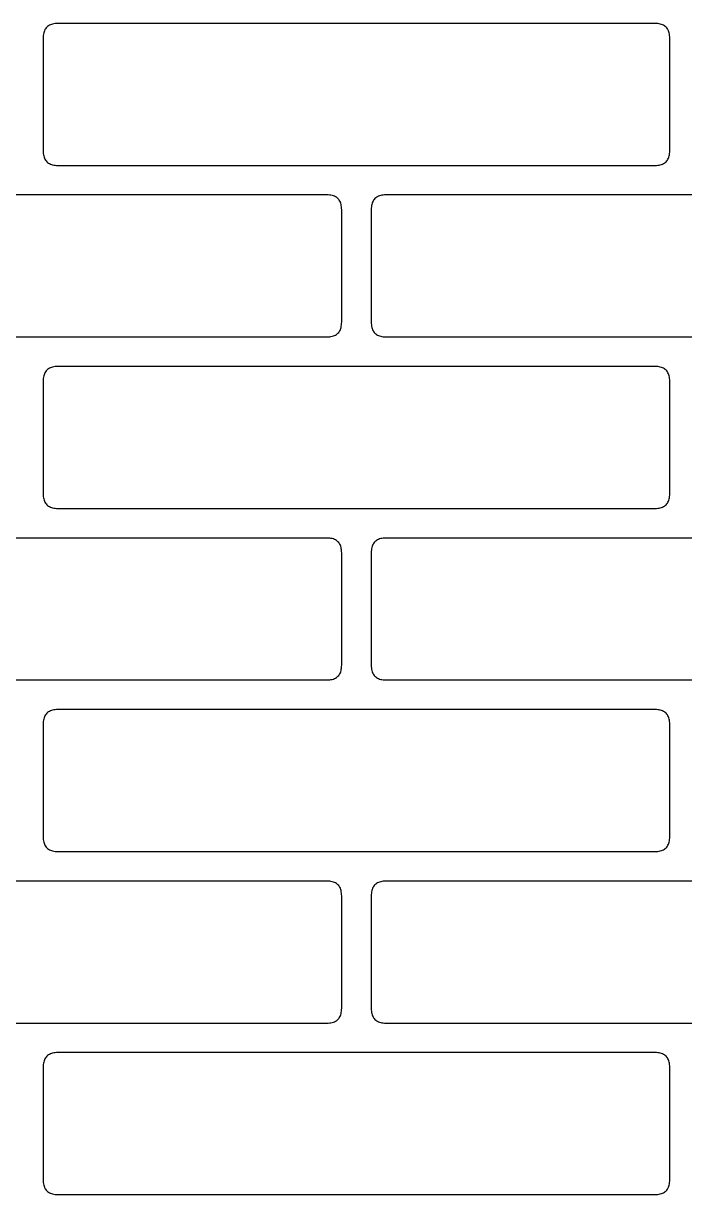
# Model space of a CAD drawing. Header units: metres. Extents: x 0 to 1210, y 0 to 744.
# Drawn here: x 437 to 660.5, y 348 to 744 of the extents above; entities that cross this region are included whole.
import ezdxf

# ---------------------------------------------------------------- set-up
doc = ezdxf.new("R2010")
doc.units = ezdxf.units.M

msp = doc.modelspace()

# ---------------------------------------------------------------- linework, layer by layer
for p, q in [((443.84, 740.8), (443.75, 740.39)), ((443.95, 741.19), (443.84, 740.8)), ((444.09, 741.55), (443.95, 741.19)), ((444.25, 741.89), (444.09, 741.55)), ((444.44, 742.2), (444.25, 741.89)), ((444.65, 742.49), (444.44, 742.2)), ((444.89, 742.75), (444.65, 742.49)), ((445.15, 742.99), (444.89, 742.75)), ((445.44, 743.2), (445.15, 742.99)), ((445.75, 743.39), (445.44, 743.2)), ((446.09, 743.55), (445.75, 743.39)), ((446.45, 743.69), (446.09, 743.55)), ((446.84, 743.8), (446.45, 743.69)), ((447.25, 743.89), (446.84, 743.8)), ((447.69, 743.95), (447.25, 743.89)), ((448.15, 743.99), (447.69, 743.95)), ((448.64, 744), (448.15, 743.99)), ((650.45, 744), (448.64, 744)), ((650.94, 743.99), (650.45, 744)), ((651.4, 743.95), (650.94, 743.99)), ((651.84, 743.89), (651.4, 743.95)), ((652.25, 743.8), (651.84, 743.89)), ((652.64, 743.69), (652.25, 743.8)), ((653, 743.55), (652.64, 743.69)), ((653.34, 743.39), (653, 743.55)), ((653.65, 743.2), (653.34, 743.39)), ((653.94, 742.99), (653.65, 743.2)), ((654.2, 742.75), (653.94, 742.99)), ((654.44, 742.49), (654.2, 742.75)), ((654.65, 742.2), (654.44, 742.49)), ((654.84, 741.89), (654.65, 742.2)), ((655, 741.55), (654.84, 741.89)), ((655.14, 741.19), (655, 741.55)), ((655.25, 740.8), (655.14, 741.19)), ((655.34, 740.39), (655.25, 740.8)), ((443.65, 739.49), (443.64, 739)), ((443.64, 739), (443.64, 701)), ((443.69, 739.95), (443.65, 739.49)), ((443.75, 740.39), (443.69, 739.95)), ((655.4, 739.95), (655.34, 740.39)), ((655.44, 739.49), (655.4, 739.95)), ((655.45, 739), (655.44, 739.49)), ((655.46, 701), (655.45, 739)), ((443.64, 701), (443.65, 700.51)), ((655.44, 700.51), (655.46, 701)), ((443.65, 700.51), (443.69, 700.05)), ((443.69, 700.05), (443.75, 699.61)), ((443.75, 699.61), (443.84, 699.2)), ((443.84, 699.2), (443.95, 698.81)), ((443.95, 698.81), (444.09, 698.45)), ((444.09, 698.45), (444.25, 698.11)), ((444.25, 698.11), (444.44, 697.8)), ((444.44, 697.8), (444.65, 697.51)), ((444.65, 697.51), (444.89, 697.25)), ((444.89, 697.25), (445.15, 697.01)), ((445.15, 697.01), (445.44, 696.8)), ((653.65, 696.8), (653.94, 697.01)), ((653.94, 697.01), (654.2, 697.25)), ((654.2, 697.25), (654.44, 697.51)), ((654.44, 697.51), (654.65, 697.8)), ((654.65, 697.8), (654.84, 698.11)), ((654.84, 698.11), (655, 698.45)), ((655, 698.45), (655.14, 698.81)), ((655.14, 698.81), (655.25, 699.2)), ((655.25, 699.2), (655.34, 699.61)), ((655.34, 699.61), (655.4, 700.05)), ((655.4, 700.05), (655.44, 700.51)), ((445.44, 696.8), (445.75, 696.61)), ((445.75, 696.61), (446.09, 696.45)), ((446.09, 696.45), (446.45, 696.31)), ((446.45, 696.31), (446.84, 696.2)), ((446.84, 696.2), (447.25, 696.11)), ((447.25, 696.11), (447.69, 696.05)), ((447.69, 696.05), (448.15, 696.01)), ((448.15, 696.01), (448.64, 696)), ((448.64, 696), (650.45, 696)), ((650.45, 696), (650.94, 696.01)), ((650.94, 696.01), (651.4, 696.05)), ((651.4, 696.05), (651.84, 696.11)), ((651.84, 696.11), (652.25, 696.2)), ((652.25, 696.2), (652.64, 696.31)), ((652.64, 696.31), (653, 696.45)), ((653, 696.45), (653.34, 696.61)), ((653.34, 696.61), (653.65, 696.8)), ((539.55, 686), (337.73, 686)), ((540.03, 685.99), (539.55, 686)), ((540.5, 685.95), (540.03, 685.99)), ((540.93, 685.89), (540.5, 685.95)), ((541.35, 685.8), (540.93, 685.89)), ((541.73, 685.69), (541.35, 685.8)), ((542.1, 685.55), (541.73, 685.69)), ((542.43, 685.39), (542.1, 685.55)), ((542.75, 685.2), (542.43, 685.39)), ((543.03, 684.99), (542.75, 685.2)), ((556.35, 685.2), (556.06, 684.99)), ((556.66, 685.39), (556.35, 685.2)), ((557, 685.55), (556.66, 685.39)), ((557.36, 685.69), (557, 685.55)), ((557.75, 685.8), (557.36, 685.69)), ((558.16, 685.89), (557.75, 685.8)), ((558.6, 685.95), (558.16, 685.89)), ((559.06, 685.99), (558.6, 685.95)), ((559.55, 686), (559.06, 685.99)), ((761.36, 686), (559.55, 686)), ((543.3, 684.75), (543.03, 684.99)), ((543.53, 684.49), (543.3, 684.75)), ((543.75, 684.2), (543.53, 684.49)), ((543.93, 683.89), (543.75, 684.2)), ((544.1, 683.55), (543.93, 683.89)), ((544.23, 683.19), (544.1, 683.55)), ((544.35, 682.8), (544.23, 683.19)), ((544.43, 682.39), (544.35, 682.8)), ((544.5, 681.95), (544.43, 682.39)), ((544.53, 681.49), (544.5, 681.95)), ((544.55, 681), (544.53, 681.49)), ((554.56, 681.49), (554.55, 681)), ((554.6, 681.95), (554.56, 681.49)), ((554.66, 682.39), (554.6, 681.95)), ((554.75, 682.8), (554.66, 682.39)), ((554.86, 683.19), (554.75, 682.8)), ((555, 683.55), (554.86, 683.19)), ((555.16, 683.89), (555, 683.55)), ((555.35, 684.2), (555.16, 683.89)), ((555.56, 684.49), (555.35, 684.2)), ((555.8, 684.75), (555.56, 684.49)), ((556.06, 684.99), (555.8, 684.75)), ((544.55, 643), (544.55, 681)), ((554.55, 681), (554.55, 643)), ((544.35, 641.2), (544.43, 641.61)), ((544.43, 641.61), (544.5, 642.05)), ((544.5, 642.05), (544.53, 642.51)), ((544.53, 642.51), (544.55, 643)), ((554.55, 643), (554.56, 642.51)), ((554.56, 642.51), (554.6, 642.05)), ((554.6, 642.05), (554.66, 641.61)), ((554.66, 641.61), (554.75, 641.2)), ((337.73, 638), (539.55, 638)), ((539.55, 638), (540.03, 638.01)), ((540.03, 638.01), (540.5, 638.05)), ((540.5, 638.05), (540.93, 638.11)), ((540.93, 638.11), (541.35, 638.2)), ((541.35, 638.2), (541.73, 638.31)), ((541.73, 638.31), (542.1, 638.45)), ((542.1, 638.45), (542.43, 638.61)), ((542.43, 638.61), (542.75, 638.8)), ((542.75, 638.8), (543.03, 639.01)), ((543.03, 639.01), (543.3, 639.25)), ((543.3, 639.25), (543.53, 639.51)), ((543.53, 639.51), (543.75, 639.8)), ((543.75, 639.8), (543.93, 640.11)), ((543.93, 640.11), (544.1, 640.45)), ((544.1, 640.45), (544.23, 640.81)), ((544.23, 640.81), (544.35, 641.2)), ((554.75, 641.2), (554.86, 640.81)), ((554.86, 640.81), (555, 640.45)), ((555, 640.45), (555.16, 640.11)), ((555.16, 640.11), (555.35, 639.8)), ((555.35, 639.8), (555.56, 639.51)), ((555.56, 639.51), (555.8, 639.25)), ((555.8, 639.25), (556.06, 639.01)), ((556.06, 639.01), (556.35, 638.8)), ((556.35, 638.8), (556.66, 638.61)), ((556.66, 638.61), (557, 638.45)), ((557, 638.45), (557.36, 638.31)), ((557.36, 638.31), (557.75, 638.2)), ((557.75, 638.2), (558.16, 638.11)), ((558.16, 638.11), (558.6, 638.05)), ((558.6, 638.05), (559.06, 638.01)), ((559.06, 638.01), (559.55, 638)), ((559.55, 638), (761.36, 638)), ((444.25, 625.89), (444.09, 625.55)), ((444.44, 626.2), (444.25, 625.89)), ((444.65, 626.49), (444.44, 626.2)), ((444.89, 626.75), (444.65, 626.49)), ((445.15, 626.99), (444.89, 626.75)), ((445.44, 627.2), (445.15, 626.99)), ((445.75, 627.39), (445.44, 627.2)), ((446.09, 627.55), (445.75, 627.39)), ((446.45, 627.69), (446.09, 627.55)), ((446.84, 627.8), (446.45, 627.69)), ((447.25, 627.89), (446.84, 627.8)), ((447.69, 627.95), (447.25, 627.89)), ((448.15, 627.99), (447.69, 627.95)), ((448.64, 628), (448.15, 627.99)), ((650.45, 628), (448.64, 628)), ((650.94, 627.99), (650.45, 628)), ((651.4, 627.95), (650.94, 627.99)), ((651.84, 627.89), (651.4, 627.95)), ((652.25, 627.8), (651.84, 627.89)), ((652.64, 627.69), (652.25, 627.8)), ((653, 627.55), (652.64, 627.69)), ((653.34, 627.39), (653, 627.55)), ((653.65, 627.2), (653.34, 627.39)), ((653.94, 626.99), (653.65, 627.2)), ((654.2, 626.75), (653.94, 626.99)), ((654.44, 626.49), (654.2, 626.75)), ((654.65, 626.2), (654.44, 626.49)), ((654.84, 625.89), (654.65, 626.2)), ((655, 625.55), (654.84, 625.89)), ((443.65, 623.49), (443.64, 623)), ((443.64, 623), (443.64, 585)), ((443.69, 623.95), (443.65, 623.49)), ((443.75, 624.39), (443.69, 623.95)), ((443.84, 624.8), (443.75, 624.39)), ((443.95, 625.19), (443.84, 624.8)), ((444.09, 625.55), (443.95, 625.19)), ((655.14, 625.19), (655, 625.55)), ((655.25, 624.8), (655.14, 625.19)), ((655.34, 624.39), (655.25, 624.8)), ((655.4, 623.95), (655.34, 624.39)), ((655.44, 623.49), (655.4, 623.95)), ((655.45, 623), (655.44, 623.49)), ((655.46, 585), (655.45, 623)), ((443.64, 585), (443.65, 584.51)), ((443.65, 584.51), (443.69, 584.05)), ((443.69, 584.05), (443.75, 583.61)), ((443.75, 583.61), (443.84, 583.2)), ((443.84, 583.2), (443.95, 582.81)), ((443.95, 582.81), (444.09, 582.45)), ((444.09, 582.45), (444.25, 582.11)), ((654.84, 582.11), (655, 582.45)), ((655, 582.45), (655.14, 582.81)), ((655.14, 582.81), (655.25, 583.2)), ((655.25, 583.2), (655.34, 583.61)), ((655.34, 583.61), (655.4, 584.05)), ((655.4, 584.05), (655.44, 584.51)), ((655.44, 584.51), (655.46, 585)), ((444.25, 582.11), (444.44, 581.8)), ((444.44, 581.8), (444.65, 581.51)), ((444.65, 581.51), (444.89, 581.25)), ((444.89, 581.25), (445.15, 581.01)), ((445.15, 581.01), (445.44, 580.8)), ((445.44, 580.8), (445.75, 580.61)), ((445.75, 580.61), (446.09, 580.45)), ((446.09, 580.45), (446.45, 580.31)), ((446.45, 580.31), (446.84, 580.2)), ((446.84, 580.2), (447.25, 580.11)), ((447.25, 580.11), (447.69, 580.05)), ((447.69, 580.05), (448.15, 580.01)), ((448.15, 580.01), (448.64, 580)), ((448.64, 580), (650.45, 580)), ((650.45, 580), (650.94, 580.01)), ((650.94, 580.01), (651.4, 580.05)), ((651.4, 580.05), (651.84, 580.11)), ((651.84, 580.11), (652.25, 580.2)), ((652.25, 580.2), (652.64, 580.31)), ((652.64, 580.31), (653, 580.45)), ((653, 580.45), (653.34, 580.61)), ((653.34, 580.61), (653.65, 580.8)), ((653.65, 580.8), (653.94, 581.01)), ((653.94, 581.01), (654.2, 581.25)), ((654.2, 581.25), (654.44, 581.51)), ((654.44, 581.51), (654.65, 581.8)), ((654.65, 581.8), (654.84, 582.11)), ((539.55, 570), (337.73, 570)), ((540.03, 569.99), (539.55, 570)), ((540.5, 569.95), (540.03, 569.99)), ((540.93, 569.89), (540.5, 569.95)), ((541.35, 569.8), (540.93, 569.89)), ((541.73, 569.69), (541.35, 569.8)), ((542.1, 569.55), (541.73, 569.69)), ((542.43, 569.39), (542.1, 569.55)), ((542.75, 569.2), (542.43, 569.39)), ((543.03, 568.99), (542.75, 569.2)), ((543.3, 568.75), (543.03, 568.99)), ((543.53, 568.49), (543.3, 568.75)), ((543.75, 568.2), (543.53, 568.49)), ((543.93, 567.89), (543.75, 568.2)), ((544.1, 567.55), (543.93, 567.89)), ((544.23, 567.19), (544.1, 567.55)), ((544.35, 566.8), (544.23, 567.19)), ((544.43, 566.39), (544.35, 566.8)), ((544.5, 565.95), (544.43, 566.39)), ((554.66, 566.39), (554.6, 565.95)), ((554.75, 566.8), (554.66, 566.39)), ((554.86, 567.19), (554.75, 566.8)), ((555, 567.55), (554.86, 567.19)), ((555.16, 567.89), (555, 567.55)), ((555.35, 568.2), (555.16, 567.89)), ((555.56, 568.49), (555.35, 568.2)), ((555.8, 568.75), (555.56, 568.49)), ((556.06, 568.99), (555.8, 568.75)), ((556.35, 569.2), (556.06, 568.99)), ((556.66, 569.39), (556.35, 569.2)), ((557, 569.55), (556.66, 569.39)), ((557.36, 569.69), (557, 569.55)), ((557.75, 569.8), (557.36, 569.69)), ((558.16, 569.89), (557.75, 569.8)), ((558.6, 569.95), (558.16, 569.89)), ((559.06, 569.99), (558.6, 569.95)), ((559.55, 570), (559.06, 569.99)), ((761.36, 570), (559.55, 570)), ((544.53, 565.49), (544.5, 565.95)), ((544.55, 565), (544.53, 565.49)), ((544.55, 527), (544.55, 565)), ((554.56, 565.49), (554.55, 565)), ((554.55, 565), (554.55, 527)), ((554.6, 565.95), (554.56, 565.49)), ((544.53, 526.51), (544.55, 527)), ((554.55, 527), (554.56, 526.51)), ((542.43, 522.61), (542.75, 522.8)), ((542.75, 522.8), (543.03, 523.01)), ((543.03, 523.01), (543.3, 523.25)), ((543.3, 523.25), (543.53, 523.51)), ((543.53, 523.51), (543.75, 523.8)), ((543.75, 523.8), (543.93, 524.11)), ((543.93, 524.11), (544.1, 524.45)), ((544.1, 524.45), (544.23, 524.81)), ((544.23, 524.81), (544.35, 525.2)), ((544.35, 525.2), (544.43, 525.61)), ((544.43, 525.61), (544.5, 526.05)), ((544.5, 526.05), (544.53, 526.51)), ((554.56, 526.51), (554.6, 526.05)), ((554.6, 526.05), (554.66, 525.61)), ((554.66, 525.61), (554.75, 525.2)), ((554.75, 525.2), (554.86, 524.81)), ((554.86, 524.81), (555, 524.45)), ((555, 524.45), (555.16, 524.11)), ((555.16, 524.11), (555.35, 523.8)), ((555.35, 523.8), (555.56, 523.51)), ((555.56, 523.51), (555.8, 523.25)), ((555.8, 523.25), (556.06, 523.01)), ((556.06, 523.01), (556.35, 522.8)), ((556.35, 522.8), (556.66, 522.61)), ((337.73, 522), (539.55, 522)), ((539.55, 522), (540.03, 522.01)), ((540.03, 522.01), (540.5, 522.05)), ((540.5, 522.05), (540.93, 522.11)), ((540.93, 522.11), (541.35, 522.2)), ((541.35, 522.2), (541.73, 522.31)), ((541.73, 522.31), (542.1, 522.45)), ((542.1, 522.45), (542.43, 522.61)), ((556.66, 522.61), (557, 522.45)), ((557, 522.45), (557.36, 522.31)), ((557.36, 522.31), (557.75, 522.2)), ((557.75, 522.2), (558.16, 522.11)), ((558.16, 522.11), (558.6, 522.05)), ((558.6, 522.05), (559.06, 522.01)), ((559.06, 522.01), (559.55, 522)), ((559.55, 522), (761.36, 522)), ((445.15, 510.99), (444.89, 510.75)), ((445.44, 511.2), (445.15, 510.99)), ((445.75, 511.39), (445.44, 511.2)), ((446.09, 511.55), (445.75, 511.39)), ((446.45, 511.69), (446.09, 511.55)), ((446.84, 511.8), (446.45, 511.69)), ((447.25, 511.89), (446.84, 511.8)), ((447.69, 511.95), (447.25, 511.89)), ((448.15, 511.99), (447.69, 511.95)), ((448.64, 512), (448.15, 511.99)), ((650.45, 512), (448.64, 512)), ((650.94, 511.99), (650.45, 512)), ((651.4, 511.95), (650.94, 511.99)), ((651.84, 511.89), (651.4, 511.95)), ((652.25, 511.8), (651.84, 511.89)), ((652.64, 511.69), (652.25, 511.8)), ((653, 511.55), (652.64, 511.69)), ((653.34, 511.39), (653, 511.55)), ((653.65, 511.2), (653.34, 511.39)), ((653.94, 510.99), (653.65, 511.2)), ((654.2, 510.75), (653.94, 510.99)), ((443.65, 507.49), (443.64, 507)), ((443.64, 507), (443.64, 469)), ((443.69, 507.95), (443.65, 507.49)), ((443.75, 508.39), (443.69, 507.95)), ((443.84, 508.8), (443.75, 508.39)), ((443.95, 509.19), (443.84, 508.8)), ((444.09, 509.55), (443.95, 509.19)), ((444.25, 509.89), (444.09, 509.55)), ((444.44, 510.2), (444.25, 509.89)), ((444.65, 510.49), (444.44, 510.2)), ((444.89, 510.75), (444.65, 510.49)), ((654.44, 510.49), (654.2, 510.75)), ((654.65, 510.2), (654.44, 510.49)), ((654.84, 509.89), (654.65, 510.2)), ((655, 509.55), (654.84, 509.89)), ((655.14, 509.19), (655, 509.55)), ((655.25, 508.8), (655.14, 509.19)), ((655.34, 508.39), (655.25, 508.8)), ((655.4, 507.95), (655.34, 508.39)), ((655.44, 507.49), (655.4, 507.95)), ((655.45, 507), (655.44, 507.49)), ((655.46, 469), (655.45, 507)), ((443.64, 469), (443.65, 468.51)), ((443.65, 468.51), (443.69, 468.05)), ((443.69, 468.05), (443.75, 467.61)), ((443.75, 467.61), (443.84, 467.2)), ((655.25, 467.2), (655.34, 467.61)), ((655.34, 467.61), (655.4, 468.05)), ((655.4, 468.05), (655.44, 468.51)), ((655.44, 468.51), (655.46, 469)), ((443.84, 467.2), (443.95, 466.81)), ((443.95, 466.81), (444.09, 466.45)), ((444.09, 466.45), (444.25, 466.11)), ((444.25, 466.11), (444.44, 465.8)), ((444.44, 465.8), (444.65, 465.51)), ((444.65, 465.51), (444.89, 465.25)), ((444.89, 465.25), (445.15, 465.01)), ((445.15, 465.01), (445.44, 464.8)), ((445.44, 464.8), (445.75, 464.61)), ((445.75, 464.61), (446.09, 464.45)), ((446.09, 464.45), (446.45, 464.31)), ((446.45, 464.31), (446.84, 464.2)), ((446.84, 464.2), (447.25, 464.11)), ((447.25, 464.11), (447.69, 464.05)), ((447.69, 464.05), (448.15, 464.01)), ((448.15, 464.01), (448.64, 464)), ((448.64, 464), (650.45, 464)), ((650.45, 464), (650.94, 464.01)), ((650.94, 464.01), (651.4, 464.05)), ((651.4, 464.05), (651.84, 464.11)), ((651.84, 464.11), (652.25, 464.2)), ((652.25, 464.2), (652.64, 464.31)), ((652.64, 464.31), (653, 464.45)), ((653, 464.45), (653.34, 464.61)), ((653.34, 464.61), (653.65, 464.8)), ((653.65, 464.8), (653.94, 465.01)), ((653.94, 465.01), (654.2, 465.25)), ((654.2, 465.25), (654.44, 465.51)), ((654.44, 465.51), (654.65, 465.8)), ((654.65, 465.8), (654.84, 466.11)), ((654.84, 466.11), (655, 466.45)), ((655, 466.45), (655.14, 466.81)), ((655.14, 466.81), (655.25, 467.2)), ((539.55, 454), (337.73, 454)), ((540.03, 453.99), (539.55, 454)), ((540.5, 453.95), (540.03, 453.99)), ((540.93, 453.89), (540.5, 453.95)), ((541.35, 453.8), (540.93, 453.89)), ((541.73, 453.69), (541.35, 453.8)), ((542.1, 453.55), (541.73, 453.69)), ((542.43, 453.39), (542.1, 453.55)), ((542.75, 453.2), (542.43, 453.39)), ((543.03, 452.99), (542.75, 453.2)), ((543.3, 452.75), (543.03, 452.99)), ((543.53, 452.49), (543.3, 452.75)), ((543.75, 452.2), (543.53, 452.49)), ((543.93, 451.89), (543.75, 452.2)), ((544.1, 451.55), (543.93, 451.89)), ((544.23, 451.19), (544.1, 451.55)), ((555, 451.55), (554.86, 451.19)), ((555.16, 451.89), (555, 451.55)), ((555.35, 452.2), (555.16, 451.89)), ((555.56, 452.49), (555.35, 452.2)), ((555.8, 452.75), (555.56, 452.49)), ((556.06, 452.99), (555.8, 452.75)), ((556.35, 453.2), (556.06, 452.99)), ((556.66, 453.39), (556.35, 453.2)), ((557, 453.55), (556.66, 453.39)), ((557.36, 453.69), (557, 453.55)), ((557.75, 453.8), (557.36, 453.69)), ((558.16, 453.89), (557.75, 453.8)), ((558.6, 453.95), (558.16, 453.89)), ((559.06, 453.99), (558.6, 453.95)), ((559.55, 454), (559.06, 453.99)), ((761.36, 454), (559.55, 454)), ((544.35, 450.8), (544.23, 451.19)), ((544.43, 450.39), (544.35, 450.8)), ((544.5, 449.95), (544.43, 450.39)), ((544.53, 449.49), (544.5, 449.95)), ((544.55, 449), (544.53, 449.49)), ((544.55, 411), (544.55, 449)), ((554.56, 449.49), (554.55, 449)), ((554.55, 449), (554.55, 411)), ((554.6, 449.95), (554.56, 449.49)), ((554.66, 450.39), (554.6, 449.95)), ((554.75, 450.8), (554.66, 450.39)), ((554.86, 451.19), (554.75, 450.8)), ((543.75, 407.8), (543.93, 408.11)), ((543.93, 408.11), (544.1, 408.45)), ((544.1, 408.45), (544.23, 408.81)), ((544.23, 408.81), (544.35, 409.2)), ((544.35, 409.2), (544.43, 409.61)), ((544.43, 409.61), (544.5, 410.05)), ((544.5, 410.05), (544.53, 410.51)), ((544.53, 410.51), (544.55, 411)), ((554.55, 411), (554.56, 410.51)), ((554.56, 410.51), (554.6, 410.05)), ((554.6, 410.05), (554.66, 409.61)), ((554.66, 409.61), (554.75, 409.2)), ((554.75, 409.2), (554.86, 408.81)), ((554.86, 408.81), (555, 408.45)), ((555, 408.45), (555.16, 408.11)), ((555.16, 408.11), (555.35, 407.8)), ((337.73, 406), (539.55, 406)), ((539.55, 406), (540.03, 406.01)), ((540.03, 406.01), (540.5, 406.05)), ((540.5, 406.05), (540.93, 406.11)), ((540.93, 406.11), (541.35, 406.2)), ((541.35, 406.2), (541.73, 406.31)), ((541.73, 406.31), (542.1, 406.45)), ((542.1, 406.45), (542.43, 406.61)), ((542.43, 406.61), (542.75, 406.8)), ((542.75, 406.8), (543.03, 407.01)), ((543.03, 407.01), (543.3, 407.25)), ((543.3, 407.25), (543.53, 407.51)), ((543.53, 407.51), (543.75, 407.8)), ((555.35, 407.8), (555.56, 407.51)), ((555.56, 407.51), (555.8, 407.25)), ((555.8, 407.25), (556.06, 407.01)), ((556.06, 407.01), (556.35, 406.8)), ((556.35, 406.8), (556.66, 406.61)), ((556.66, 406.61), (557, 406.45)), ((557, 406.45), (557.36, 406.31)), ((557.36, 406.31), (557.75, 406.2)), ((557.75, 406.2), (558.16, 406.11)), ((558.16, 406.11), (558.6, 406.05)), ((558.6, 406.05), (559.06, 406.01)), ((559.06, 406.01), (559.55, 406)), ((559.55, 406), (761.36, 406)), ((448.64, 396), (448.15, 395.99)), ((650.45, 396), (448.64, 396)), ((650.94, 395.99), (650.45, 396)), ((443.75, 392.39), (443.69, 391.95)), ((443.84, 392.8), (443.75, 392.39)), ((443.95, 393.19), (443.84, 392.8)), ((444.09, 393.55), (443.95, 393.19)), ((444.25, 393.89), (444.09, 393.55)), ((444.44, 394.2), (444.25, 393.89)), ((444.65, 394.49), (444.44, 394.2)), ((444.89, 394.75), (444.65, 394.49)), ((445.15, 394.99), (444.89, 394.75)), ((445.44, 395.2), (445.15, 394.99)), ((445.75, 395.39), (445.44, 395.2)), ((446.09, 395.55), (445.75, 395.39)), ((446.45, 395.69), (446.09, 395.55)), ((446.84, 395.8), (446.45, 395.69)), ((447.25, 395.89), (446.84, 395.8)), ((447.69, 395.95), (447.25, 395.89)), ((448.15, 395.99), (447.69, 395.95)), ((651.4, 395.95), (650.94, 395.99)), ((651.84, 395.89), (651.4, 395.95)), ((652.25, 395.8), (651.84, 395.89)), ((652.64, 395.69), (652.25, 395.8)), ((653, 395.55), (652.64, 395.69)), ((653.34, 395.39), (653, 395.55)), ((653.65, 395.2), (653.34, 395.39)), ((653.94, 394.99), (653.65, 395.2)), ((654.2, 394.75), (653.94, 394.99)), ((654.44, 394.49), (654.2, 394.75)), ((654.65, 394.2), (654.44, 394.49)), ((654.84, 393.89), (654.65, 394.2)), ((655, 393.55), (654.84, 393.89)), ((655.14, 393.19), (655, 393.55)), ((655.25, 392.8), (655.14, 393.19)), ((655.34, 392.39), (655.25, 392.8)), ((655.4, 391.95), (655.34, 392.39)), ((443.65, 391.49), (443.64, 391)), ((443.64, 391), (443.64, 353)), ((443.69, 391.95), (443.65, 391.49)), ((655.44, 391.49), (655.4, 391.95)), ((655.45, 391), (655.44, 391.49)), ((655.46, 353), (655.45, 391)), ((443.64, 353), (443.65, 352.51)), ((443.65, 352.51), (443.69, 352.05)), ((655.4, 352.05), (655.44, 352.51)), ((655.44, 352.51), (655.46, 353)), ((443.69, 352.05), (443.75, 351.61)), ((443.75, 351.61), (443.84, 351.2)), ((443.84, 351.2), (443.95, 350.81)), ((443.95, 350.81), (444.09, 350.45)), ((444.09, 350.45), (444.25, 350.11)), ((444.25, 350.11), (444.44, 349.8)), ((444.44, 349.8), (444.65, 349.51)), ((444.65, 349.51), (444.89, 349.25)), ((444.89, 349.25), (445.15, 349.01)), ((445.15, 349.01), (445.44, 348.8)), ((445.44, 348.8), (445.75, 348.61)), ((445.75, 348.61), (446.09, 348.45)), ((653, 348.45), (653.34, 348.61)), ((653.34, 348.61), (653.65, 348.8)), ((653.65, 348.8), (653.94, 349.01)), ((653.94, 349.01), (654.2, 349.25)), ((654.2, 349.25), (654.44, 349.51)), ((654.44, 349.51), (654.65, 349.8)), ((654.65, 349.8), (654.84, 350.11)), ((654.84, 350.11), (655, 350.45)), ((655, 350.45), (655.14, 350.81)), ((655.14, 350.81), (655.25, 351.2)), ((655.25, 351.2), (655.34, 351.61)), ((655.34, 351.61), (655.4, 352.05)), ((446.09, 348.45), (446.45, 348.31)), ((446.45, 348.31), (446.84, 348.2)), ((446.84, 348.2), (447.25, 348.11)), ((447.25, 348.11), (447.69, 348.05)), ((447.69, 348.05), (448.15, 348.01)), ((448.15, 348.01), (448.64, 348)), ((448.64, 348), (650.45, 348)), ((650.45, 348), (650.94, 348.01)), ((650.94, 348.01), (651.4, 348.05)), ((651.4, 348.05), (651.84, 348.11)), ((651.84, 348.11), (652.25, 348.2)), ((652.25, 348.2), (652.64, 348.31)), ((652.64, 348.31), (653, 348.45))]:
    msp.add_line(p, q)

doc.saveas('drawing.dxf')
